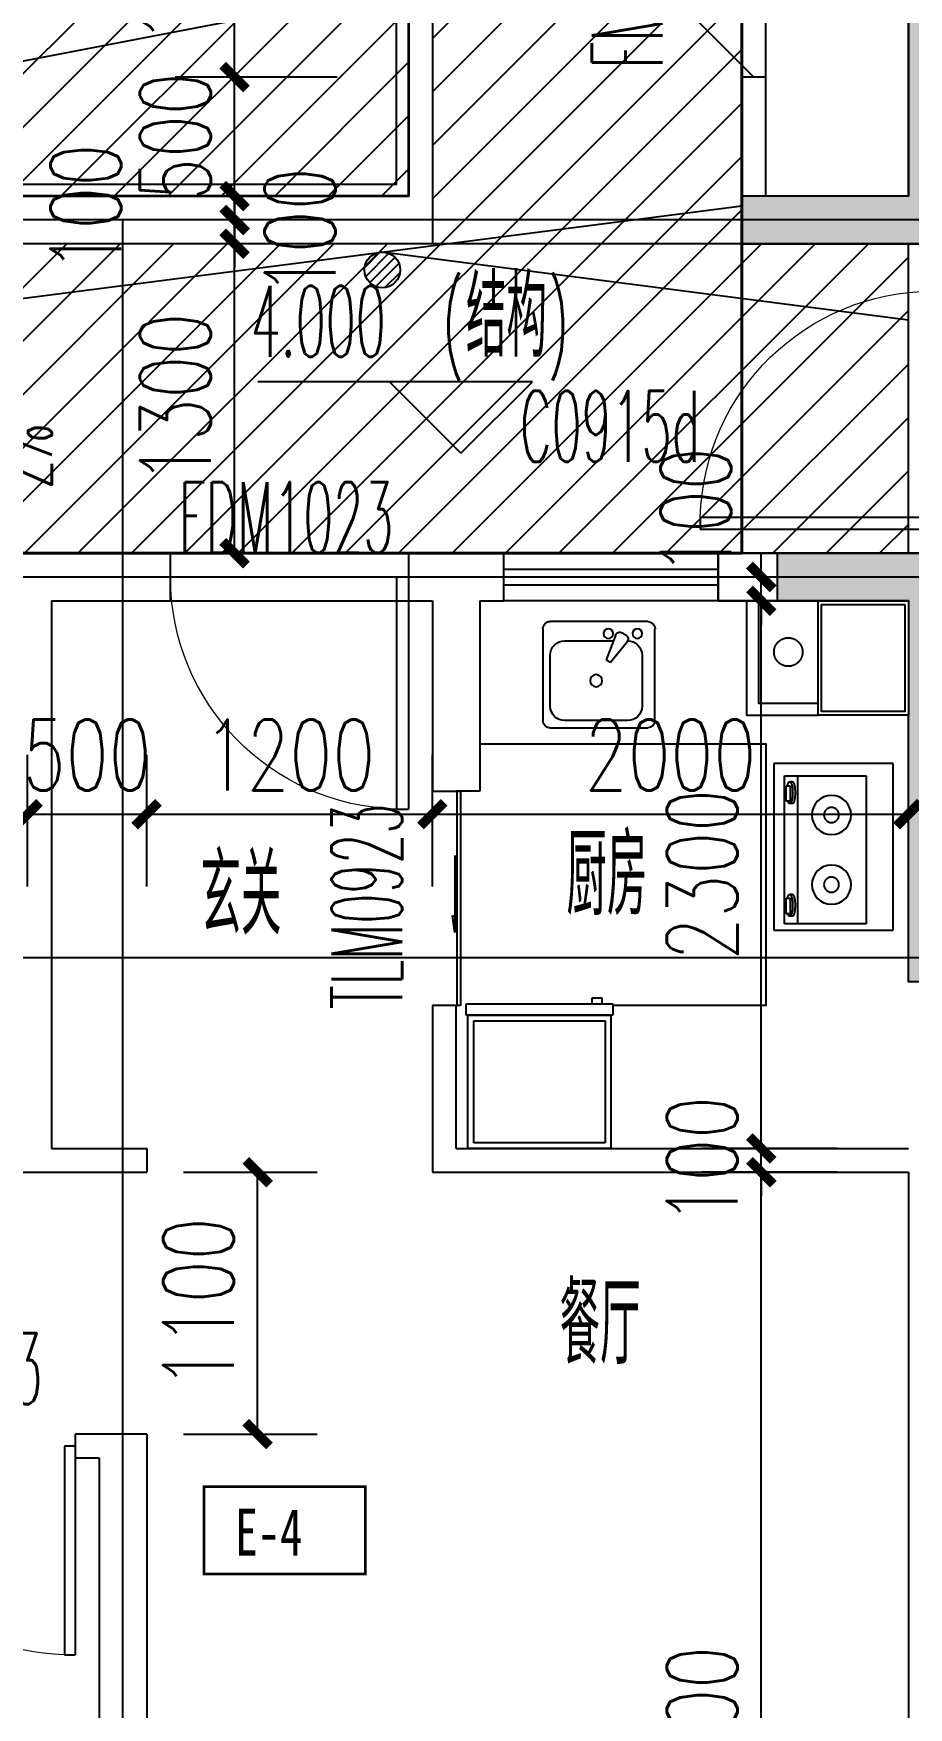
# Model space of a CAD drawing. Extents: x -59851 to 653804, y -249523 to 437614.
# Drawn here: x -7089 to -3414, y 140240 to 147272 of the extents above; entities that cross this region are included whole.
import ezdxf

# ---------------------------------------------------------------- set-up
doc = ezdxf.new("R2010")
doc.units = 0
doc.header["$LTSCALE"] = 1000
doc.header["$MEASUREMENT"] = 0
for name, pattern in [('CONTINOUS', [0]), ('DASH', [0.35, 0.25, -0.1]), ('PS', [3200, 1500, -200, 1500])]:
    doc.linetypes.add(name, pattern=pattern)
doc.layers.add('33计一半面积外廓线', color=53, linetype='Continuous', lineweight=35)
doc.layers.add('33计全面积外廓线', color=21, linetype='Continuous', lineweight=35)
for name, color, linetype in [('_TCH_BOUNDARY', 7, 'Continuous'), ('A-Lvtry（卫生间）', 5, 'Continuous'), ('A-Lvtry（厨房）', 5, 'CONTINOUS'), ('A-洞口', 105, 'Continuous'), ('A-烟气道', 105, 'Continuous'), ('A-第三道尺寸线', 105, 'Continuous'), ('A-线脚看线', 9, 'Continuous'), ('AE-FLOR', 151, 'Continuous'), ('DIM_ELEV', 3, 'Continuous'), ('DIM_SYMB', 3, 'Continuous'), ('DOOR_FIRE', 4, 'Continuous'), ('DOOR_FIRE_TEXT', 7, 'Continuous'), ('DOTE', 16, 'Continuous'), ('LABEL_PM', 7, 'Continuous'), ('NL', 5, 'Continuous'), ('PS', 6, 'PS'), ('PUB_HATCH', 8, 'Continuous'), ('PUB_TEXT', 7, 'Continuous'), ('WALL', 2, 'Continuous'), ('WINDOW', 4, 'Continuous'), ('WINDOW_TEXT', 7, 'Continuous'), ('ys', 154, 'Continuous'), ('剪力墙', 6, 'Continuous'), ('户型标示', 7, 'Continuous')]:
    doc.layers.add(name, color=color, linetype=linetype)
for name, color, linetype, plot in [('A-area(算全面积)', 21, 'Continuous', False), ('A-area(算半面积)', 23, 'Continuous', False), ('A-降板区域（给结构）', 155, 'Continuous', False)]:
    doc.layers.add(name, color=color, linetype=linetype, plot=plot)
doc.styles.add('_TCH_DIM', font='SIMPLEX.shx', dxfattribs={"width": 0.7, "bigfont": 'GBCBIG.shx'})
doc.styles.add('_TCH_DIM_T3', font='SIMPLEX.shx', dxfattribs={"width": 0.705882, "bigfont": 'GBCBIG.shx'})
doc.styles.add('_TCH_WINDOW', font='SIMPLEX.shx', dxfattribs={"width": 0.7, "height": 3.5, "bigfont": 'GBCBIG.shx'})
doc.styles.get("Standard").update_dxf_attribs({"font": 'gbenor.shx', "width": 0.7, "bigfont": 'gbcbig.shx'})
doc.styles.add('黑体', font='simhei.ttf', dxfattribs={"width": 0.7})
doc.dimstyles.new('_TCH_ARCH&&100', dxfattribs={"dimtxt": 297.5, "dimasz": 100, "dimexe": 250, "dimexo": 300, "dimgap": 100, "dimtad": 1, "dimdec": 0, "dimzin": 0, "dimdsep": 46, "dimtxsty": '_TCH_DIM_T3', "dimblk": 'ARCHTICK', "dimcen": 0.09, "dimclrt": 7, "dimazin": 2, "dimtfac": 1, "dimtdec": 0, "dimtix": 1, "dimtmove": 2, "dimatfit": 3, "dimfxl": 0, "dimtolj": 1, "dimtzin": 0, "dimarcsym": 0})

# ---------------------------------------------------------------- blocks, each defined once
blk = doc.blocks.new('zhouxianshouceng0329')
at = {"layer": 'DOTE'}
for p, q in [((-3313.7, 205888.3), (-44988.6, 205888.3)), ((-6713.7, 194580), (-6713.7, 205888.3)), ((15572.3, 205788.3), (-44988.6, 205788.3)), ((15572.3, 204388.3), (-10113.7, 204388.3)), ((15572.3, 202788.3), (-44988.6, 202788.3))]:
    blk.add_line(p, q, dxfattribs=at)
blk = doc.blocks.new('jgjlq030328')
at = {"layer": 'PUB_HATCH'}
for points in [[(-250435, 16811.9), (-249535, 16811.9), (-249535, 18011.9), (-249735, 18011.9), (-249735, 17011.9), (-250435, 17011.9)], [(-250285, 15511.9), (-249535, 15511.9), (-249535, 13711.9), (-249735, 13711.9), (-249735, 15311.9), (-250285, 15311.9)]]:
    blk.add_hatch(color=256, dxfattribs=at).paths.add_polyline_path(points)
at = {"layer": '剪力墙'}
for points in [[(-250435, 16811.9), (-249535, 16811.9), (-249535, 18011.9), (-249735, 18011.9), (-249735, 17011.9), (-250435, 17011.9)], [(-250285, 15511.9), (-249535, 15511.9), (-249535, 13711.9), (-249735, 13711.9), (-249735, 15311.9), (-250285, 15311.9)]]:
    blk.add_lwpolyline(points, close=True, dxfattribs=at)
blk = doc.blocks.new('BX1')
at = {"layer": 'A-Lvtry（卫生间）'}
for p, q in [((-560, 8), (-607.7, 8)), ((-607.7, 8), (-607.7, -608)), ((-560, -608), (-560, 8)), ((0, 0), (-560, 0)), ((0, -600), (0, 0)), ((-560, 0), (-560, -600)), ((-24, -24), (-536, -24)), ((-536, -24), (-536, -576)), ((-24, -576), (-24, -24)), ((-631.1, -564.3), (-631.1, -520)), ((-631.1, -520), (-607.7, -520)), ((-607.7, -520), (-607.7, -564.3)), ((-607.7, -564.3), (-631.1, -564.3)), ((-607.7, -608), (-560, -608)), ((-560, -600), (0, -600)), ((-536, -576), (-24, -576))]:
    blk.add_line(p, q, dxfattribs=at)
blk = doc.blocks.new('zt1')
at = {"layer": 'A-Lvtry（卫生间）', "linetype": 'Continuous'}
for p, q in [((-700, 0), (0, 0)), ((-700, -500), (-700, 0)), ((0, 0), (0, -500)), ((0, -500), (-700, -500))]:
    blk.add_line(p, q, dxfattribs=at)
at = {"layer": 'A-Lvtry（卫生间）'}
for p, q in [((-673.5, -113.1), (-673.5, -455.5)), ((-50.7, -113.1), (-673.5, -113.1)), ((-50.7, -455.5), (-50.7, -113.1)), ((-673.5, -399.8), (-50.7, -399.8)), ((-673.5, -455.5), (-50.7, -455.5)), ((-640.9, -422.1), (-640.8, -433.8)), ((-565.7, -431.5), (-630.4, -431.5)), ((-630.4, -431.5), (-630.4, -448.2)), ((-630.4, -448.2), (-565.7, -448.2)), ((-565.7, -448.2), (-565.7, -431.5)), ((-549.1, -423.2), (-549.1, -433.7)), ((-167.9, -422.1), (-167.8, -433.8)), ((-157.4, -431.5), (-157.4, -448.2)), ((-92.7, -431.5), (-157.4, -431.5)), ((-157.4, -448.2), (-92.7, -448.2)), ((-92.7, -448.2), (-92.7, -431.5)), ((-76.1, -423.2), (-76.1, -433.7))]:
    blk.add_line(p, q, dxfattribs=at)
for points in [[(-549.1, -423.2, 0.259034), (-551, -419.8, 0.076276), (-562.5, -414.9, 0.036515), (-576.1, -412.4, 0.026615), (-594.9, -411.4, 0.026615), (-613.8, -412.4, 0.036515), (-627.3, -414.9, 0.076276), (-638.9, -419.8, 0.259034), (-640.8, -423.2, 0.078462), (-640.6, -424.5, 0.056762)], [(-76.1, -423.2, 0.259034), (-78, -419.8, 0.076276), (-89.5, -414.9, 0.036515), (-103.1, -412.4, 0.026615), (-121.9, -411.4, 0.026615), (-140.8, -412.4, 0.036515), (-154.3, -414.9, 0.076276), (-165.9, -419.8, 0.259034), (-167.8, -423.2, 0.078462), (-167.6, -424.5, 0.056762)], [(-549.1, -433.7, 0.259034), (-551, -430.3, 0.076276), (-562.5, -425.4, 0.036515), (-576.1, -422.9, 0.026615), (-594.9, -421.9, 0.026615), (-613.8, -422.9, 0.036515), (-627.3, -425.4, 0.076276), (-638.9, -430.3, 0.259034), (-640.8, -433.7, 0.259034), (-638.9, -437.2, 0.056762), (-630.4, -441.2, 0.036515)], [(-565.7, -442.9, 0.008736), (-562.5, -442.1, 0.076276), (-551, -437.2, 0.259034), (-549.1, -433.7, 0.259034)], [(-76.1, -433.7, 0.259034), (-78, -430.3, 0.076276), (-89.5, -425.4, 0.036515), (-103.1, -422.9, 0.026615), (-121.9, -421.9, 0.026615), (-140.8, -422.9, 0.036515), (-154.3, -425.4, 0.076276), (-165.9, -430.3, 0.259034), (-167.8, -433.7, 0.259034), (-165.9, -437.2, 0.056762), (-157.4, -441.2, 0.036515)], [(-92.7, -442.9, 0.008736), (-89.5, -442.1, 0.076276), (-78, -437.2, 0.259034), (-76.1, -433.7, 0.259034)]]:
    blk.add_lwpolyline(points, format="xyb", dxfattribs=at)
at = {"layer": 'A-Lvtry（卫生间）', "linetype": 'Continuous'}
for centre, radius in [((-508.4, -258.5), 82.5), ((-215.8, -258.5), 82.5), ((-508.4, -258.5), 31.6), ((-215.8, -258.5), 31.6)]:
    blk.add_circle(centre, radius, dxfattribs=at)
at = {"layer": 'A-Lvtry（卫生间）', "width": 0.8, "flags": 9}
for tag in ['YSIZE', 'XSIZE']:
    blk.add_attdef(tag, (-350, 0), '', height=0.5, dxfattribs=at)
blk = doc.blocks.new('t4')
at = {"layer": 'A-Lvtry（卫生间）'}
for p, q in [((3876514.8, 2551819.5), (3876514.8, 2552229.1)), ((3876545.3, 2552259.6), (3876931.4, 2552259.6)), ((3876961.9, 2552229.1), (3876961.9, 2551819.5)), ((3876819.6, 2552205.6), (3876606.3, 2552205.6)), ((3876545.3, 2552144.6), (3876545.3, 2551880.5)), ((3876790.3, 2552072.2), (3876875.1, 2552142)), ((3876903.3, 2552093.1), (3876800.4, 2552054.6)), ((3876913.8, 2552122.3), (3876905.6, 2552136.5)), ((3876800.4, 2552054.6), (3876790.3, 2552072.2)), ((3876880.6, 2551880.5), (3876880.6, 2552084.6)), ((3876606.3, 2551819.5), (3876819.6, 2551819.5)), ((3876931.4, 2551789), (3876545.3, 2551789))]:
    blk.add_line(p, q, dxfattribs=at)
for centre, major_axis, start_param, end_param in [((3876545.3, 2552229.1), (-21.6, 21.6), -0.785398, 0.785398), ((3876931.4, 2552229.1), (-21.6, 21.6), 3.926991, 5.497787), ((3876606.3, 2552144.6), (-43.1, 43.1), -0.785398, 0.785398), ((3876819.6, 2552144.6), (43.1, 43.1), 5.497787, 7.068583), ((3876911.1, 2552185.3), (-14.4, 14.4), 4.712389, 10.995574), ((3876888, 2552126.3), (14.4, 14.4), 6.021386, 7.757331), ((3876896.2, 2552112.2), (-14.4, 14.4), 2.714645, 4.45059), ((3876713, 2552012.6), (18, 18), 6.283185283897186, 12.56637059107677), ((3876911.1, 2552063.4), (14.4, 14.4), 6.283185283893945, 12.56637059107353), ((3876606.3, 2551880.5), (-43.1, 43.1), 0.785398, 2.356194), ((3876819.6, 2551880.5), (-43.1, 43.1), 2.356194, 3.926991), ((3876545.3, 2551819.5), (21.6, 21.6), 2.356194, 3.926991), ((3876931.4, 2551819.5), (-21.6, 21.6), 2.356194, 3.926991)]:
    blk.add_ellipse(centre, major_axis=major_axis, ratio=1, start_param=start_param, end_param=end_param, dxfattribs=at)
blk = doc.blocks.new('$DorLib2D$00000001')
for p, q in [((0.45, 0.975), (0.5, 0.975)), ((0.45, 0), (0.45, 0.975)), ((0.5, 0), (0.5, 0.975)), ((0.5, 0), (0.45, 0))]:
    blk.add_line(p, q)
at = {"lineweight": 13}
blk.add_arc((0.475, 0), 0.975, 91.46928, 180, dxfattribs=at)
blk = doc.blocks.new('$DorLib2D$00000129')
at = {"color": 0, "linetype": 'Continuous'}
for p, q in [((-0.5, 0.545), (-0.5, 0.6866)), ((-0.5, 0.6866), (0.5, 0.6866)), ((0.5, 0.6866), (0.5, 0.545)), ((0.5, 0.545), (-0.5, 0.545)), ((-0.5, 0.5), (-0.5, 0.545)), ((0.5, 0.5), (0.5, 0.545)), ((-0.2, 0.4375), (0.1584, 0.4375)), ((0.1584, 0.4375), (0.0804, 0.3408)), ((0.0804, 0.3408), (0.0804, 0.4375))]:
    blk.add_line(p, q, dxfattribs=at)
blk = doc.blocks.new('$TCHSYS$WIN2D')
for p, q in [((-0.5, 0.5), (0.5, 0.5)), ((-0.5, 0.5), (-0.5, -0.5)), ((0.5, 0.5), (0.5, -0.5)), ((0.5, 0.1667), (-0.5, 0.1667)), ((0.5, -0.1667), (-0.5, -0.1667)), ((-0.5, -0.5), (0.5, -0.5))]:
    blk.add_line(p, q)
blk = doc.blocks.new('_ArchTick')
at = {"color": 0, "linetype": 'ByBlock', "const_width": 0.4}
blk.add_lwpolyline([(-0.5, -0.5), (0.5, 0.5)], dxfattribs=at)
blk = doc.blocks.new('*D763')
at = {"layer": 'A-第三道尺寸线', "color": 0, "lineweight": -2, "transparency": 16777216}
for p, q in [((23013.2, 167934.8), (23013.2, 168034.8)), ((23331.5, 167934.8), (22763.2, 167934.8)), ((23013.2, 167834.8), (23013.2, 167934.8)), ((23331.5, 167834.8), (22763.2, 167834.8)), ((23013.2, 167834.8), (23013.2, 167734.8))]:
    blk.add_line(p, q, dxfattribs=at)
at = {"layer": 'Defpoints', "color": 0, "transparency": 16777216}
for p in [(23013.2, 167934.8), (23631.5, 167934.8), (23631.5, 167834.8)]:
    blk.add_point(p, dxfattribs=at)
at = {"layer": 'A-第三道尺寸线', "color": 0, "lineweight": -2, "transparency": 16777216, "xscale": 100, "yscale": 100, "zscale": 100}
for p, rotation in [((23013.2, 167934.8), 270), ((23013.2, 167834.8), 90)]:
    blk.add_blockref('_ArchTick', p, dxfattribs=dict(at, rotation=rotation))
at = {"layer": 'A-第三道尺寸线', "color": 7, "transparency": 16777216, "insert": (22738.2, 168209.8), "char_height": 297.5, "attachment_point": 5, "rotation": 90, "style": '_TCH_DIM_T3'}
blk.add_mtext('\\A1;100', dxfattribs=at)
blk = doc.blocks.new('*D764')
at = {"layer": 'A-第三道尺寸线', "color": 0, "lineweight": -2, "transparency": 16777216}
for p, q in [((23331.5, 167834.8), (22763.2, 167834.8)), ((23013.2, 165534.8), (23013.2, 167834.8)), ((23331.5, 165534.8), (22763.2, 165534.8))]:
    blk.add_line(p, q, dxfattribs=at)
at = {"layer": 'Defpoints', "color": 0, "transparency": 16777216}
for p in [(23013.2, 167834.8), (23631.5, 167834.8), (23631.5, 165534.8)]:
    blk.add_point(p, dxfattribs=at)
at = {"layer": 'A-第三道尺寸线', "color": 0, "lineweight": -2, "transparency": 16777216, "xscale": 100, "yscale": 100, "zscale": 100}
for p, rotation in [((23013.2, 167834.8), 90), ((23013.2, 165534.8), 270)]:
    blk.add_blockref('_ArchTick', p, dxfattribs=dict(at, rotation=rotation))
at = {"layer": 'A-第三道尺寸线', "color": 7, "transparency": 16777216, "insert": (22764.5, 166684.8), "char_height": 297.5, "attachment_point": 5, "rotation": 90, "style": '_TCH_DIM_T3'}
blk.add_mtext('\\A1;2300', dxfattribs=at)
blk = doc.blocks.new('*D765')
at = {"layer": 'A-第三道尺寸线', "color": 0, "lineweight": -2, "transparency": 16777216}
for p, q in [((23013.2, 165534.8), (23013.2, 165634.8)), ((23331.5, 165534.8), (22763.2, 165534.8)), ((23013.2, 165434.8), (23013.2, 165534.8)), ((23331.5, 165434.8), (22763.2, 165434.8)), ((23013.2, 165434.8), (23013.2, 165334.8))]:
    blk.add_line(p, q, dxfattribs=at)
at = {"layer": 'Defpoints', "color": 0, "transparency": 16777216}
for p in [(23013.2, 165534.8), (23631.5, 165534.8), (23631.5, 165434.8)]:
    blk.add_point(p, dxfattribs=at)
at = {"layer": 'A-第三道尺寸线', "color": 0, "lineweight": -2, "transparency": 16777216, "xscale": 100, "yscale": 100, "zscale": 100}
for p, rotation in [((23013.2, 165534.8), 270), ((23013.2, 165434.8), 90)]:
    blk.add_blockref('_ArchTick', p, dxfattribs=dict(at, rotation=rotation))
at = {"layer": 'A-第三道尺寸线', "color": 7, "transparency": 16777216, "insert": (22764.5, 165484.8), "char_height": 297.5, "attachment_point": 5, "rotation": 90, "style": '_TCH_DIM_T3'}
blk.add_mtext('\\A1;100', dxfattribs=at)
blk = doc.blocks.new('*D766')
at = {"layer": 'A-第三道尺寸线', "color": 0, "lineweight": -2, "transparency": 16777216}
for p, q in [((23331.5, 165434.8), (22763.2, 165434.8)), ((23013.2, 160734.8), (23013.2, 165434.8)), ((23331.5, 160734.8), (22763.2, 160734.8))]:
    blk.add_line(p, q, dxfattribs=at)
at = {"layer": 'Defpoints', "color": 0, "transparency": 16777216}
for p in [(23013.2, 165434.8), (23631.5, 165434.8), (23631.5, 160734.8)]:
    blk.add_point(p, dxfattribs=at)
at = {"layer": 'A-第三道尺寸线', "color": 0, "lineweight": -2, "transparency": 16777216, "xscale": 100, "yscale": 100, "zscale": 100}
for p, rotation in [((23013.2, 165434.8), 90), ((23013.2, 160734.8), 270)]:
    blk.add_blockref('_ArchTick', p, dxfattribs=dict(at, rotation=rotation))
at = {"layer": 'A-第三道尺寸线', "color": 7, "transparency": 16777216, "insert": (22764.5, 163084.8), "char_height": 297.5, "attachment_point": 5, "rotation": 90, "style": '_TCH_DIM_T3'}
blk.add_mtext('\\A1;4700', dxfattribs=at)
blk = doc.blocks.new('*D770')
at = {"layer": 'A-第三道尺寸线', "color": 0, "lineweight": -2, "transparency": 16777216}
for p, q in [((17031.5, 166634.8), (17031.5, 167188.6)), ((19931.5, 166634.8), (19931.5, 167188.6)), ((17031.5, 166938.6), (19931.5, 166938.6))]:
    blk.add_line(p, q, dxfattribs=at)
at = {"layer": 'Defpoints', "color": 0, "transparency": 16777216}
for p in [(19931.5, 166938.6), (17031.5, 166334.8), (19931.5, 166334.8)]:
    blk.add_point(p, dxfattribs=at)
at = {"layer": 'A-第三道尺寸线', "color": 0, "lineweight": -2, "transparency": 16777216, "xscale": 100, "yscale": 100, "zscale": 100, "rotation": 180}
blk.add_blockref('_ArchTick', (17031.5, 166938.6), dxfattribs=at)
at = {"layer": 'A-第三道尺寸线', "color": 0, "lineweight": -2, "transparency": 16777216, "xscale": 100, "yscale": 100, "zscale": 100}
blk.add_blockref('_ArchTick', (19931.5, 166938.6), dxfattribs=at)
at = {"layer": 'A-第三道尺寸线', "color": 7, "transparency": 16777216, "insert": (18481.5, 167187.3), "char_height": 297.5, "attachment_point": 5, "style": '_TCH_DIM_T3'}
blk.add_mtext('\\A1;2900', dxfattribs=at)
blk = doc.blocks.new('*D771')
at = {"layer": 'A-第三道尺寸线', "color": 0, "lineweight": -2, "transparency": 16777216}
for p, q in [((19931.5, 166634.8), (19931.5, 167188.6)), ((20431.5, 166634.8), (20431.5, 167188.6)), ((19931.5, 166938.6), (19831.5, 166938.6)), ((19931.5, 166938.6), (20431.5, 166938.6)), ((20431.5, 166938.6), (20531.5, 166938.6))]:
    blk.add_line(p, q, dxfattribs=at)
at = {"layer": 'Defpoints', "color": 0, "transparency": 16777216}
for p in [(20431.5, 166938.6), (19931.5, 166334.8), (20431.5, 166334.8)]:
    blk.add_point(p, dxfattribs=at)
at = {"layer": 'A-第三道尺寸线', "color": 0, "lineweight": -2, "transparency": 16777216, "xscale": 100, "yscale": 100, "zscale": 100}
blk.add_blockref('_ArchTick', (19931.5, 166938.6), dxfattribs=at)
at = {"layer": 'A-第三道尺寸线', "color": 0, "lineweight": -2, "transparency": 16777216, "xscale": 100, "yscale": 100, "zscale": 100, "rotation": 180}
blk.add_blockref('_ArchTick', (20431.5, 166938.6), dxfattribs=at)
at = {"layer": 'A-第三道尺寸线', "color": 7, "transparency": 16777216, "insert": (20181.5, 167187.3), "char_height": 297.5, "attachment_point": 5, "style": '_TCH_DIM_T3'}
blk.add_mtext('\\A1;500', dxfattribs=at)
blk = doc.blocks.new('*D772')
at = {"layer": 'A-第三道尺寸线', "color": 0, "lineweight": -2, "transparency": 16777216}
for p, q in [((20431.5, 166634.8), (20431.5, 167188.6)), ((21631.5, 166634.8), (21631.5, 167188.6)), ((20431.5, 166938.6), (21631.5, 166938.6))]:
    blk.add_line(p, q, dxfattribs=at)
at = {"layer": 'Defpoints', "color": 0, "transparency": 16777216}
for p in [(21631.5, 166938.6), (20431.5, 166334.8), (21631.5, 166334.8)]:
    blk.add_point(p, dxfattribs=at)
at = {"layer": 'A-第三道尺寸线', "color": 0, "lineweight": -2, "transparency": 16777216, "xscale": 100, "yscale": 100, "zscale": 100, "rotation": 180}
blk.add_blockref('_ArchTick', (20431.5, 166938.6), dxfattribs=at)
at = {"layer": 'A-第三道尺寸线', "color": 0, "lineweight": -2, "transparency": 16777216, "xscale": 100, "yscale": 100, "zscale": 100}
blk.add_blockref('_ArchTick', (21631.5, 166938.6), dxfattribs=at)
at = {"layer": 'A-第三道尺寸线', "color": 7, "transparency": 16777216, "insert": (21031.5, 167187.3), "char_height": 297.5, "attachment_point": 5, "style": '_TCH_DIM_T3'}
blk.add_mtext('\\A1;1200', dxfattribs=at)
blk = doc.blocks.new('*D773')
at = {"layer": 'A-第三道尺寸线', "color": 0, "lineweight": -2, "transparency": 16777216}
for p, q in [((21631.5, 166634.8), (21631.5, 167188.6)), ((23631.5, 166634.8), (23631.5, 167188.6)), ((21631.5, 166938.6), (23631.5, 166938.6))]:
    blk.add_line(p, q, dxfattribs=at)
at = {"layer": 'Defpoints', "color": 0, "transparency": 16777216}
for p in [(23631.5, 166938.6), (21631.5, 166334.8), (23631.5, 166334.8)]:
    blk.add_point(p, dxfattribs=at)
at = {"layer": 'A-第三道尺寸线', "color": 0, "lineweight": -2, "transparency": 16777216, "xscale": 100, "yscale": 100, "zscale": 100, "rotation": 180}
blk.add_blockref('_ArchTick', (21631.5, 166938.6), dxfattribs=at)
at = {"layer": 'A-第三道尺寸线', "color": 0, "lineweight": -2, "transparency": 16777216, "xscale": 100, "yscale": 100, "zscale": 100}
blk.add_blockref('_ArchTick', (23631.5, 166938.6), dxfattribs=at)
at = {"layer": 'A-第三道尺寸线', "color": 7, "transparency": 16777216, "insert": (22631.5, 167187.3), "char_height": 297.5, "attachment_point": 5, "style": '_TCH_DIM_T3'}
blk.add_mtext('\\A1;2000', dxfattribs=at)
blk = doc.blocks.new('*D774')
at = {"layer": 'A-第三道尺寸线', "color": 0, "lineweight": -2, "transparency": 16777216}
for p, q in [((20585.5, 165434.8), (21147.7, 165434.8)), ((20897.7, 164334.8), (20897.7, 165434.8)), ((20585.5, 164334.8), (21147.7, 164334.8))]:
    blk.add_line(p, q, dxfattribs=at)
at = {"layer": 'Defpoints', "color": 0, "transparency": 16777216}
for p in [(20285.5, 165434.8), (20897.7, 165434.8), (20285.5, 164334.8)]:
    blk.add_point(p, dxfattribs=at)
at = {"layer": 'A-第三道尺寸线', "color": 0, "lineweight": -2, "transparency": 16777216, "xscale": 100, "yscale": 100, "zscale": 100}
for p, rotation in [((20897.7, 165434.8), 90), ((20897.7, 164334.8), 270)]:
    blk.add_blockref('_ArchTick', p, dxfattribs=dict(at, rotation=rotation))
at = {"layer": 'A-第三道尺寸线', "color": 7, "transparency": 16777216, "insert": (20649, 164884.8), "char_height": 297.5, "attachment_point": 5, "rotation": 90, "style": '_TCH_DIM_T3'}
blk.add_mtext('\\A1;1100', dxfattribs=at)
blk = doc.blocks.new('a5huxing0323')
at = {"layer": 'WINDOW'}
ref = blk.add_blockref('$DorLib2D$00000001', (87462, 168634.8), dxfattribs=dict(at, xscale=-1000, yscale=1000, zscale=1000, rotation=90))
ref.add_attrib('A', 'FDM1023', (87885.8, 168169.3), dxfattribs={"layer": 'WINDOW_TEXT', "height": 297.5, "rotation": 90, "style": '_TCH_WINDOW', "width": 0.494118})
blk = doc.blocks.new('2fxianjiao0331')
at = {"layer": 'A-线脚看线'}
blk.add_lwpolyline([(-182159.1, 146588.3), (-182159.1, 146638.3), (-177659.1, 146638.3), (-177659.1, 150338.3), (-189709.1, 150338.3)], dxfattribs=at)
blk = doc.blocks.new('lianlangjiangban200')
at = {"layer": 'A-降板区域（给结构）', "linetype": 'DASH'}
h = blk.add_hatch(dxfattribs=at)
h.set_pattern_fill('ANSI31', color=256, scale=100)
h.set_pattern_definition([(45, (0, 0), (-112.2532, 112.2532), [])])
h.paths.add_polyline_path([(-39013.7, 151788.3), (-39013.7, 145188.3), (-37413.7, 145188.3), (-37413.7, 150488.3), (-21913.7, 150488.3), (-21913.7, 147988.3), (-24913.7, 147988.3), (-24913.7, 146588.3), (-20113.7, 146588.3), (-20113.7, 150488.3), (-5413.7, 150488.3), (-5413.7, 146388.3), (-10013.7, 146388.3), (-10013.7, 145088.3), (-3413.7, 145088.3), (-3413.7, 146388.3), (-4113.7, 146388.3), (-4113.7, 151788.3), (-8013.7, 151788.3), (-8013.7, 152188.3), (-19713.7, 152188.3), (-19713.7, 151788.3)])
at = {"layer": 'A-降板区域（给结构）'}
blk.add_lwpolyline([(-39013.7, 151788.3), (-39013.7, 145188.3), (-37413.7, 145188.3), (-37413.7, 150488.3), (-21913.7, 150488.3), (-21913.7, 147988.3), (-24913.7, 147988.3), (-24913.7, 146588.3), (-20113.7, 146588.3), (-20113.7, 150488.3), (-5413.7, 150488.3), (-5413.7, 146388.3), (-10013.7, 146388.3), (-10013.7, 145088.3), (-3413.7, 145088.3), (-3413.7, 146388.3), (-4113.7, 146388.3), (-4113.7, 151788.3), (-8013.7, 151788.3), (-8013.7, 152188.3), (-19713.7, 152188.3), (-19713.7, 151788.3)], close=True, dxfattribs=at)
blk = doc.blocks.new('3-122')
at = {"layer": 'A-area(算全面积)'}
blk.add_lwpolyline([(-139372, 87898.2), (-139372, 80998.2), (-137972, 80998.2), (-137971.8, 84298.2), (-137372, 84298.2), (-137372, 84098.2), (-127272, 84098.2), (-127272, 87898.2)], close=True, dxfattribs=at)
at = {"layer": 'AE-FLOR'}
for points in [[(-139372, 87998.2), (-127172, 87998.2), (-127172, 83898.2), (-131772, 83898.2)], [(-139372, 87898.2), (-127272, 87898.2), (-127272, 84098.2), (-131772, 84098.2)]]:
    blk.add_lwpolyline(points, dxfattribs=at)
at = {"layer": 'DIM_ELEV'}
for p, q in [((-126751.8, 83318.4), (-127905.1, 83318.4)), ((-127051.8, 83018.4), (-127351.8, 83318.4)), ((-127051.8, 83018.4), (-126751.8, 83318.4))]:
    blk.add_line(p, q, dxfattribs=at)
at = {"layer": 'PUB_TEXT', "style": '_TCH_DIM'}
for s, height, width, p in [('(', 297.5, 0.494118, (-127128.9, 83423.4)), ('结构', 337.59, 0.7, (-127030.9, 83423.4)), (')', 297.5, 0.494118, (-126686.8, 83423.4)), ('4.000', 297.5, 0.494118, (-127935.1, 83423.4))]:
    blk.add_text(s, height=height, dxfattribs=dict(at, width=width)).set_placement(p)
blk = doc.blocks.new('_LV13')
at = {"color": 0}
for p, q in [((-0.071, 0.495), (-0.495, 0.071)), ((0.183, 0.465), (-0.465, -0.183)), ((0.354, 0.354), (-0.354, -0.354)), ((0.465, 0.183), (-0.183, -0.465)), ((0.495, -0.071), (0.071, -0.495))]:
    blk.add_line(p, q, dxfattribs=at)
blk.add_circle((0, 0), 0.5)
blk = doc.blocks.new('jfdjkajkfdsajkjkh')
blk.add_wipeout([(-42613.7, 148288.3), (-42133.7, 148288.3), (-42133.7, 147908.3), (-42613.7, 147908.3)])
at = {"layer": '_TCH_BOUNDARY'}
blk.add_lwpolyline([(-42613.7, 148288.3), (-42133.7, 148288.3), (-42133.7, 147908.3), (-42613.7, 147908.3)], close=True, dxfattribs=at)
at = {"layer": 'A-烟气道'}
for points in [[(-42613.7, 148288.3), (-42133.7, 148288.3), (-42133.7, 147908.3), (-42613.7, 147908.3)], [(-42598.7, 148273.3), (-42148.7, 148273.3), (-42148.7, 147923.3), (-42598.7, 147923.3)]]:
    blk.add_lwpolyline(points, close=True, dxfattribs=at)
blk = doc.blocks.new('$DorLib2D$00000116')
at = {"color": 0}
for p, q in [((-0.5, 0), (-0.1464, 0.3536)), ((0.5, 0), (0.1464, 0.3536))]:
    blk.add_line(p, q, dxfattribs=at)
for centre, start, end in [((-0.5, 0), 0, 45), ((0.5, 0), 135, 180)]:
    blk.add_arc(centre, 0.5, start, end, dxfattribs=at)
blk = doc.blocks.new('2fjing0505')
at = {"layer": 'A-洞口'}
for points in [[(35649.8, 150388.3), (35649.8, 150088.3), (35099.8, 150088.3), (35099.8, 150388.3)], [(35649.8, 149988.3), (35399.8, 149988.3), (35399.8, 149738.3), (35649.8, 149738.3)]]:
    blk.add_lwpolyline(points, close=True, dxfattribs=at)
for points in [[(35099.8, 150088.3), (35161.8, 150332.8), (35649.8, 150388.3)], [(35399.8, 149738.3), (35454.1, 149935.6), (35649.8, 149988.3)]]:
    blk.add_lwpolyline(points, dxfattribs=at)
at = {"layer": 'DOOR_FIRE'}
for p, q in [((34949.8, 148788.4), (34949.8, 150288.4)), ((35049.8, 148788.4), (35049.8, 150288.4)), ((34949.8, 147088.4), (34949.8, 148088.4)), ((35049.8, 147088.4), (35049.8, 148088.4))]:
    blk.add_line(p, q, dxfattribs=at)
at = {"layer": 'WALL'}
for p, q in [((35849.8, 150588.4), (34949.8, 150588.4)), ((34949.8, 150588.4), (34949.8, 150288.4)), ((35849.8, 148688.4), (35849.8, 150588.4)), ((35649.8, 150388.4), (35049.8, 150388.4)), ((35049.8, 150288.4), (35049.8, 150388.4)), ((35649.8, 148688.4), (35649.8, 150388.4)), ((34949.8, 150288.4), (35049.8, 150288.4)), ((35049.8, 148788.4), (34949.8, 148788.4)), ((34949.8, 148788.4), (34949.8, 148688.4)), ((35049.8, 148688.4), (35049.8, 148788.4)), ((34949.8, 148688.4), (34949.8, 148088.4)), ((35649.8, 148688.4), (35049.8, 148688.4)), ((35849.8, 146388.4), (35849.8, 148688.4)), ((35649.8, 148588.4), (35049.8, 148588.4)), ((35049.8, 148088.4), (35049.8, 148588.4)), ((35649.8, 146588.4), (35649.8, 148588.4)), ((34949.8, 148088.4), (35049.8, 148088.4)), ((35049.8, 147088.4), (34949.8, 147088.4)), ((34949.8, 147088.4), (34949.8, 146388.4)), ((35049.8, 146588.4), (35049.8, 147088.4)), ((35649.8, 146588.4), (35049.8, 146588.4)), ((35849.8, 146388.4), (34949.8, 146388.4))]:
    blk.add_line(p, q, dxfattribs=at)
at = {"layer": 'DOOR_FIRE', "zscale": 100, "rotation": 90}
for p, xscale, yscale in [((34999.8, 149538.4), 1500, 1500), ((34999.8, 147588.4), 1000, 1000)]:
    blk.add_blockref('$DorLib2D$00000116', p, dxfattribs=dict(at, xscale=xscale, yscale=yscale))
at = {"layer": 'DOOR_FIRE_TEXT', "style": '_TCH_WINDOW'}
for s, height, width, p in [('1518', 297.5, 0.494118, (34617, 149540.4)), ('丙', 337.6, 0.7, (34617, 149368.3)), ('FM', 297.5, 0.494118, (34617, 149074.3)), ('1018', 297.5, 0.494118, (34617, 147590.4)), ('丙', 337.6, 0.7, (34617, 147418.3)), ('FM', 297.5, 0.494118, (34617, 147124.3))]:
    blk.add_text(s, height=height, rotation=90, dxfattribs=dict(at, width=width)).set_placement(p)
at = {"layer": 'PUB_TEXT', "width": 0.7}
for s, height, p in [('强电井', 337.59, (35082.3, 149378.1)), ('水', 337.6, (35252.3, 147423.7))]:
    blk.add_text(s, height=height, dxfattribs=at).set_placement(p)
blk = doc.blocks.new('*D1205')
at = {"layer": 'A-第三道尺寸线', "color": 0, "lineweight": -2, "transparency": 16777216}
for p, q in [((-5813.7, 146388.3), (-6494.4, 146388.3)), ((-6244.4, 145088.3), (-6244.4, 146388.3)), ((-5813.7, 145088.3), (-6494.4, 145088.3))]:
    blk.add_line(p, q, dxfattribs=at)
at = {"layer": 'Defpoints', "color": 0, "transparency": 16777216}
for p in [(-6244.4, 146388.3), (-5513.7, 146388.3), (-5513.7, 145088.3)]:
    blk.add_point(p, dxfattribs=at)
at = {"layer": 'A-第三道尺寸线', "color": 0, "lineweight": -2, "transparency": 16777216, "xscale": 100, "yscale": 100, "zscale": 100}
for p, rotation in [((-6244.4, 146388.3), 90), ((-6244.4, 145088.3), 270)]:
    blk.add_blockref('_ArchTick', p, dxfattribs=dict(at, rotation=rotation))
at = {"layer": 'A-第三道尺寸线', "color": 7, "transparency": 16777216, "insert": (-6493.1, 145738.3), "char_height": 297.5, "attachment_point": 5, "rotation": 90, "style": '_TCH_DIM_T3'}
blk.add_mtext('\\A1;1300', dxfattribs=at)
blk = doc.blocks.new('*D1206')
at = {"layer": 'A-第三道尺寸线', "color": 0, "lineweight": -2, "transparency": 16777216}
for p, q in [((-6244.4, 146488.3), (-6244.4, 146588.3)), ((-5813.7, 146488.3), (-6494.4, 146488.3)), ((-6244.4, 146388.3), (-6244.4, 146488.3)), ((-5813.7, 146388.3), (-6494.4, 146388.3)), ((-6244.4, 146388.3), (-6244.4, 146288.3))]:
    blk.add_line(p, q, dxfattribs=at)
at = {"layer": 'Defpoints', "color": 0, "transparency": 16777216}
for p in [(-6244.4, 146488.3), (-5513.7, 146488.3), (-5513.7, 146388.3)]:
    blk.add_point(p, dxfattribs=at)
at = {"layer": 'A-第三道尺寸线', "color": 0, "lineweight": -2, "transparency": 16777216, "xscale": 100, "yscale": 100, "zscale": 100}
for p, rotation in [((-6244.4, 146488.3), 270), ((-6244.4, 146388.3), 90)]:
    blk.add_blockref('_ArchTick', p, dxfattribs=dict(at, rotation=rotation))
at = {"layer": 'A-第三道尺寸线', "color": 7, "transparency": 16777216, "insert": (-5969.4, 146438.3), "char_height": 297.5, "attachment_point": 5, "rotation": 90, "style": '_TCH_DIM_T3'}
blk.add_mtext('\\A1;100', dxfattribs=at)
blk = doc.blocks.new('*D1207')
at = {"layer": 'A-第三道尺寸线', "color": 0, "lineweight": -2, "transparency": 16777216}
for p, q in [((-6244.4, 146588.3), (-6244.4, 146688.3)), ((-5813.7, 146588.3), (-6494.4, 146588.3)), ((-6244.4, 146488.3), (-6244.4, 146588.3)), ((-5813.7, 146488.3), (-6494.4, 146488.3)), ((-6244.4, 146488.3), (-6244.4, 146388.3))]:
    blk.add_line(p, q, dxfattribs=at)
at = {"layer": 'Defpoints', "color": 0, "transparency": 16777216}
for p in [(-6244.4, 146588.3), (-5513.7, 146588.3), (-5513.7, 146488.3)]:
    blk.add_point(p, dxfattribs=at)
at = {"layer": 'A-第三道尺寸线', "color": 0, "lineweight": -2, "transparency": 16777216, "xscale": 100, "yscale": 100, "zscale": 100}
for p, rotation in [((-6244.4, 146588.3), 270), ((-6244.4, 146488.3), 90)]:
    blk.add_blockref('_ArchTick', p, dxfattribs=dict(at, rotation=rotation))
at = {"layer": 'A-第三道尺寸线', "color": 7, "transparency": 16777216, "insert": (-6869.4, 146538.3), "char_height": 297.5, "attachment_point": 5, "rotation": 90, "style": '_TCH_DIM_T3'}
blk.add_mtext('\\A1;100', dxfattribs=at)
blk = doc.blocks.new('*D1208')
at = {"layer": 'A-第三道尺寸线', "color": 0, "lineweight": -2, "transparency": 16777216}
for p, q in [((-6244.4, 147088.4), (-6244.4, 147188.4)), ((-5813.7, 147088.4), (-6494.4, 147088.4)), ((-6244.4, 146588.3), (-6244.4, 147088.4)), ((-5813.7, 146588.3), (-6494.4, 146588.3)), ((-6244.4, 146588.3), (-6244.4, 146488.3))]:
    blk.add_line(p, q, dxfattribs=at)
at = {"layer": 'Defpoints', "color": 0, "transparency": 16777216}
for p in [(-6244.4, 147088.4), (-5513.7, 147088.4), (-5513.7, 146588.3)]:
    blk.add_point(p, dxfattribs=at)
at = {"layer": 'A-第三道尺寸线', "color": 0, "lineweight": -2, "transparency": 16777216, "xscale": 100, "yscale": 100, "zscale": 100}
for p, rotation in [((-6244.4, 147088.4), 270), ((-6244.4, 146588.3), 90)]:
    blk.add_blockref('_ArchTick', p, dxfattribs=dict(at, rotation=rotation))
at = {"layer": 'A-第三道尺寸线', "color": 7, "transparency": 16777216, "insert": (-6493.1, 146838.4), "char_height": 297.5, "attachment_point": 5, "rotation": 90, "style": '_TCH_DIM_T3'}
blk.add_mtext('\\A1;500', dxfattribs=at)
blk = doc.blocks.new('*D1209')
at = {"layer": 'A-第三道尺寸线', "color": 0, "lineweight": -2, "transparency": 16777216}
for p, q in [((-5813.7, 148088.4), (-6494.4, 148088.4)), ((-6244.4, 147088.4), (-6244.4, 148088.4)), ((-5813.7, 147088.4), (-6494.4, 147088.4))]:
    blk.add_line(p, q, dxfattribs=at)
at = {"layer": 'Defpoints', "color": 0, "transparency": 16777216}
for p in [(-6244.4, 148088.4), (-5513.7, 148088.4), (-5513.7, 147088.4)]:
    blk.add_point(p, dxfattribs=at)
at = {"layer": 'A-第三道尺寸线', "color": 0, "lineweight": -2, "transparency": 16777216, "xscale": 100, "yscale": 100, "zscale": 100}
for p, rotation in [((-6244.4, 148088.4), 90), ((-6244.4, 147088.4), 270)]:
    blk.add_blockref('_ArchTick', p, dxfattribs=dict(at, rotation=rotation))
at = {"layer": 'A-第三道尺寸线', "color": 7, "transparency": 16777216, "insert": (-6493.1, 147588.4), "char_height": 297.5, "attachment_point": 5, "rotation": 90, "style": '_TCH_DIM_T3'}
blk.add_mtext('\\A1;1000', dxfattribs=at)
blk = doc.blocks.new('A4huhuxing')
at = {"layer": 'A-Lvtry（厨房）'}
blk.add_lwpolyline([(21831.5, 167234.8), (23031.5, 167234.8), (23031.5, 166135.3), (22389.1, 166135.3)], dxfattribs=at)
at = {"layer": 'A-烟气道'}
for points in [[(23251.5, 167834.8), (23631.5, 167834.8), (23631.5, 167354.8), (23251.5, 167354.8)], [(23266.5, 167819.8), (23616.5, 167819.8), (23616.5, 167369.8), (23266.5, 167369.8)]]:
    blk.add_lwpolyline(points, close=True, dxfattribs=at)
blk.add_lwpolyline([(23266.5, 167369.8), (23348.9, 167745.9), (23616.5, 167819.8)], dxfattribs=at)
at = {"layer": 'PS', "ltscale": 0.5}
blk.add_circle((23126.5, 167619.8), 60, dxfattribs=at)
at = {"layer": 'WALL'}
for p, q in [((20031.5, 168034.8), (18881.5, 168034.8)), ((20531.5, 168034.8), (20031.5, 168034.8)), ((20531.5, 167834.8), (20531.5, 168034.8)), ((21731.5, 168034.8), (21531.5, 168034.8)), ((21531.5, 168034.8), (21531.5, 167834.8)), ((21931.5, 168034.8), (21731.5, 168034.8)), ((21931.5, 167834.8), (21931.5, 168034.8)), ((23831.5, 168034.8), (22831.5, 168034.8)), ((22831.5, 168034.8), (22831.5, 167834.8)), ((20031.5, 167834.8), (20031.5, 165534.8)), ((20031.5, 167834.8), (20531.5, 167834.8)), ((21531.5, 167834.8), (21631.5, 167834.8)), ((21631.5, 167834.8), (21631.5, 167034.8)), ((21831.5, 167834.8), (21831.5, 167034.8)), ((21831.5, 167834.8), (21931.5, 167834.8)), ((22831.5, 167834.8), (23631.5, 167834.8)), ((21631.5, 167034.8), (21731.5, 167034.8)), ((21831.5, 167034.8), (21731.5, 167034.8)), ((21731.5, 166134.8), (21631.5, 166134.8)), ((21631.5, 166134.8), (21631.5, 165434.8)), ((21731.5, 165534.8), (21731.5, 166134.8)), ((20031.5, 165534.8), (20431.5, 165534.8)), ((20431.5, 165534.8), (20431.5, 165434.8)), ((21731.5, 165534.8), (23631.5, 165534.8)), ((19831.5, 165434.8), (20031.5, 165434.8)), ((20031.5, 165434.8), (20431.5, 165434.8)), ((21631.5, 165434.8), (23631.5, 165434.8)), ((23631.5, 165434.8), (23631.5, 160734.8)), ((20431.5, 164334.8), (20131.5, 164334.8)), ((20131.5, 164334.8), (20131.5, 164234.8)), ((20431.5, 164334.8), (20431.5, 160734.8)), ((20131.5, 164234.8), (20231.5, 164234.8)), ((20231.5, 164234.8), (20231.5, 160734.8))]:
    blk.add_line(p, q, dxfattribs=at)
for points in [[(22951.5, 167834.8), (22951.5, 167354.8), (23251.5, 167354.8)], [(23001.5, 167834.8), (23001.5, 167404.8), (23251.5, 167404.8)]]:
    blk.add_lwpolyline(points, dxfattribs=at)
at = {"layer": 'WINDOW'}
blk.add_line((20531.5, 167834.8), (21531.5, 167834.8), dxfattribs=at)
at = {"layer": '户型标示', "color": 2, "const_width": 11.2}
blk.add_lwpolyline([(20671.7, 164113.9), (21349.3, 164113.9), (21349.3, 163747.5), (20671.7, 163747.5)], close=True, dxfattribs=at)
at = {"layer": 'A-Lvtry（厨房）', "xscale": -1, "rotation": 270}
blk.add_blockref('t4', (-2529693, -3709213.6), dxfattribs=at)
at = {"layer": 'A-Lvtry（厨房）', "extrusion": (1.08889e-08, 3.92285e-11, 1), "xscale": -1.000000000000009}
for name, p, rotation in [('zt1', (23566.4, 167151.1), 269.9999986659787), ('BX1', (21781.1, 165534.8), 90)]:
    blk.add_blockref(name, p, dxfattribs=dict(at, rotation=rotation))
at = {"layer": 'WINDOW'}
ref = blk.add_blockref('$TCHSYS$WIN2D', (22381.5, 167934.8), dxfattribs=dict(at, xscale=900, yscale=200, zscale=-900, rotation=180))
ref.add_attrib('A', 'C0915d', (22000, 168418.8), dxfattribs={"layer": 'WINDOW_TEXT', "height": 297.5, "style": '_TCH_WINDOW', "width": 0.494118})
ref = blk.add_blockref('$DorLib2D$00000001', (21031.5, 167934.8), dxfattribs=dict(at, xscale=-1000, yscale=1000, zscale=1000, rotation=180))
ref.add_attrib('A', 'FDM1023', (20566, 168036), dxfattribs={"layer": 'WINDOW_TEXT', "height": 297.5, "style": '_TCH_WINDOW', "width": 0.494118})
ref = blk.add_blockref('$DorLib2D$00000129', (21681.5, 166584.8), dxfattribs=dict(at, xscale=900, yscale=100, zscale=900, rotation=270))
ref.add_attrib('A', 'TLM0923', (21505.3, 166119.3), dxfattribs={"layer": 'WINDOW_TEXT', "height": 297.5, "rotation": 90, "style": '_TCH_WINDOW', "width": 0.494118})
ref = blk.add_blockref('$DorLib2D$00000001', (19681.5, 164284.8), dxfattribs=dict(at, xscale=-900, yscale=900, zscale=900, rotation=180))
ref.add_attrib('A', 'M0923', (19338.5, 164461), dxfattribs={"layer": 'WINDOW_TEXT', "height": 297.5, "style": '_TCH_WINDOW', "width": 0.494118})
at = {"layer": 'PUB_TEXT', "width": 0.7}
for s, p in [('厨房', (22194.7, 166514.6)), ('玄关', (20657.3, 166432)), ('餐厅', (22165.9, 164628.5))]:
    blk.add_text(s, height=337.59, dxfattribs=at).set_placement(p)
at = {"layer": '户型标示', "color": 2, "style": '黑体', "width": 0.7}
blk.add_text('E-4', height=197.15, dxfattribs=at).set_placement((20803.8, 163824.8))
at = {"layer": 'A-第三道尺寸线'}
dim = blk.add_linear_dim(base=(23013.2, 167934.8), p1=(23631.5, 167834.8), p2=(23631.5, 167934.8), angle=90, dimstyle='_TCH_ARCH&&100', dxfattribs=at)
dim.commit()
dim.dimension.update_dxf_attribs({"geometry": '*D763', "text_midpoint": (22738.2, 168209.8), "dimtype": 129})
for p1, p2, distance, picture, middle in [((23631.5, 165534.8), (23631.5, 167834.8), 618.3, '*D764', (22764.5, 166684.8)), ((17031.5, 166334.8), (19931.5, 166334.8), 603.8, '*D770', (18481.5, 167187.3)), ((19931.5, 166334.8), (20431.5, 166334.8), 603.8, '*D771', (20181.5, 167187.3)), ((20431.5, 166334.8), (21631.5, 166334.8), 603.8, '*D772', (21031.5, 167187.3)), ((21631.5, 166334.8), (23631.5, 166334.8), 603.8, '*D773', (22631.5, 167187.3)), ((23631.5, 165434.8), (23631.5, 165534.8), 618.3, '*D765', (22764.5, 165484.8)), ((20285.5, 164334.8), (20285.5, 165434.8), -612.2, '*D774', (20649, 164884.8)), ((23631.5, 160734.8), (23631.5, 165434.8), 618.3, '*D766', (22764.5, 163084.8))]:
    dim = blk.add_aligned_dim(p1=p1, p2=p2, distance=distance, dimstyle='_TCH_ARCH&&100', dxfattribs=at)
    dim.commit()
    dim.dimension.update_dxf_attribs({"geometry": picture, "text_midpoint": middle})

msp = doc.modelspace()

# ---------------------------------------------------------------- linework, layer by layer
at = {"layer": '33计一半面积外廓线'}
msp.add_lwpolyline([(-17613.7, 152188.3), (-17613.7, 150388.3), (-5513.7, 150388.3), (-5513.7, 146588.3), (-10013.7, 146588.3), (-10013.7, 145088.3), (-4113.7, 145088.3), (-4113.7, 151788.3), (-8013.7, 151788.3), (-8013.7, 152188.3)], close=True, dxfattribs=at)
at = {"layer": '33计全面积外廓线'}
msp.add_lwpolyline([(-20113.7, 155088.3), (-20113.7, 151788.3), (-19713.7, 151788.3), (-19713.7, 152188.3), (-8013.7, 152188.3), (-8013.7, 151788.3), (-4113.7, 151788.3), (-4113.7, 145088.3), (-10013.7, 145088.3), (-10013.7, 146588.3), (-15613.7, 146588.3), (-15613.7, 146788.3), (-16213.7, 146788.3), (-16213.7, 143488.3), (-17613.7, 143488.3), (-17613.7, 146588.3), (-24913.7, 146588.3)], dxfattribs=at)
at = {"layer": 'DIM_SYMB'}
for points in [[(-4927.2, 147935.3, 0, 0, 0), (-4927.2, 147440.4, 80, 0, 0), (-4927.2, 147140.4, 0, 0, 0)], [(-7020.2, 146809.7, 0, 0, 0), (-7515.1, 146809.7, 80, 0, 0), (-7815.1, 146809.7, 0, 0, 0)]]:
    msp.add_lwpolyline(points, format="xyseb", dxfattribs=at)
at = {"layer": 'ys'}
msp.add_lwpolyline([(-5563.7, 147458.2), (-9903.7, 146623.3)], dxfattribs=at)

# ---------------------------------------------------------------- block references
msp.add_blockref('zhouxianshouceng0329', (0, -59400))
at = {"layer": 'NL', "ltscale": 0.5, "extrusion": (0, 0, -1), "xscale": -150, "yscale": 150, "zscale": -150}
msp.add_blockref('_LV13', (5623.7, 146278.3), dxfattribs=at)
at = {"layer": '剪力墙'}
msp.add_blockref('jgjlq030328', (246321.3, 129576.4), dxfattribs=at)

# ---------------------------------------------------------------- dimensions: what is measured, and where the dimension line sits
at = {"layer": 'A-第三道尺寸线'}
for p1, p2, picture, middle in [((-5513.7, 147088.4), (-5513.7, 148088.4), '*D1209', (-6493.1, 147588.4)), ((-5513.7, 146588.3), (-5513.7, 147088.4), '*D1208', (-6493.1, 146838.4))]:
    dim = msp.add_aligned_dim(p1=p1, p2=p2, distance=730.7, dimstyle='_TCH_ARCH&&100', dxfattribs=at)
    dim.commit()
    dim.dimension.update_dxf_attribs({"geometry": picture, "text_midpoint": middle})
for base, p1, p2, picture, middle in [((-6244.4, 146588.3), (-5513.7, 146488.3), (-5513.7, 146588.3), '*D1207', (-6869.4, 146538.3)), ((-6244.4, 146488.3), (-5513.7, 146388.3), (-5513.7, 146488.3), '*D1206', (-5969.4, 146438.3))]:
    dim = msp.add_linear_dim(base=base, p1=p1, p2=p2, angle=90, dimstyle='_TCH_ARCH&&100', dxfattribs=at)
    dim.commit()
    dim.dimension.update_dxf_attribs({"geometry": picture, "text_midpoint": middle, "dimtype": 161})

# ---------------------------------------------------------------- next in the draw order: block references
msp.add_blockref('A4huhuxing', (-27045.2, -22946.5))

# ---------------------------------------------------------------- next in the draw order: hatches: boundary and pattern name
at = {"layer": 'A-降板区域（给结构）', "linetype": 'DASH'}
h = msp.add_hatch(dxfattribs=at)
h.set_pattern_fill('ANSI31', color=215, scale=100)
h.set_pattern_definition([(45, (0.02, 3e-11), (-112.2532, 112.2532), [])])
h.paths.add_polyline_path([(-17613.7, 150388.3), (-17613.7, 143488.3), (-16213.7, 143488.3), (-16213.7, 146588.3), (-5513.7, 146588.3), (-5513.7, 150388.3)])

# ---------------------------------------------------------------- next in the draw order: linework, layer by layer
at = {"layer": 'A-降板区域（给结构）', "color": 215}
msp.add_lwpolyline([(-17613.7, 150388.3), (-17613.7, 143488.3), (-16213.7, 143488.3), (-16213.7, 146588.3), (-5513.7, 146588.3), (-5513.7, 150388.3)], close=True, dxfattribs=at)
at = {"layer": 'DIM_SYMB'}
msp.add_lwpolyline([(-6907.5, 145201.1, 0, 0, 0), (-6907.5, 145696.1, 80, 0, 0), (-6907.5, 145996.1, 0, 0, 0)], format="xyseb", dxfattribs=at)

# ---------------------------------------------------------------- next in the draw order: block references
msp.add_blockref('a5huxing0323', (-90775.7, -22946.5))
at = {"layer": 'LABEL_PM'}
msp.add_blockref('3-122', (121758.3, 62490.1), dxfattribs=at)

# ---------------------------------------------------------------- next in the draw order: texts
at = {"layer": 'PUB_TEXT', "style": '_TCH_DIM', "width": 0.494118}
msp.add_text('2%', height=297.5, rotation=90, dxfattribs=at).set_placement((-7012.5, 145356.8))

# ---------------------------------------------------------------- next in the draw order: dimensions: what is measured, and where the dimension line sits
at = {"layer": 'A-第三道尺寸线'}
dim = msp.add_aligned_dim(p1=(-5513.7, 145088.3), p2=(-5513.7, 146388.3), distance=730.7, dimstyle='_TCH_ARCH&&100', dxfattribs=at)
dim.commit()
dim.dimension.update_dxf_attribs({"geometry": '*D1205', "text_midpoint": (-6493.1, 145738.3)})

# ---------------------------------------------------------------- next in the draw order: linework, layer by layer
at = {"layer": 'ys'}
for points in [[(-10013.7, 145788.3), (-4113.7, 146547.1)], [(-5635.6, 146355.2), (-3413.7, 146069.4)]]:
    msp.add_lwpolyline(points, dxfattribs=at)

# ---------------------------------------------------------------- next in the draw order: block references
for name, p in [('2fxianjiao0331', (172095.4, 0)), ('lianlangjiangban200', (0, 0))]:
    msp.add_blockref(name, p)
at = {"layer": 'A-area(算半面积)'}
msp.add_blockref('2fjing0505', (-39063.5, 0), dxfattribs=at)

# ---------------------------------------------------------------- next in the draw order: block references
at = {"rotation": 270}
msp.add_blockref('jfdjkajkfdsajkjkh', (-151702, 102274.6), dxfattribs=at)

doc.saveas('drawing.dxf')
